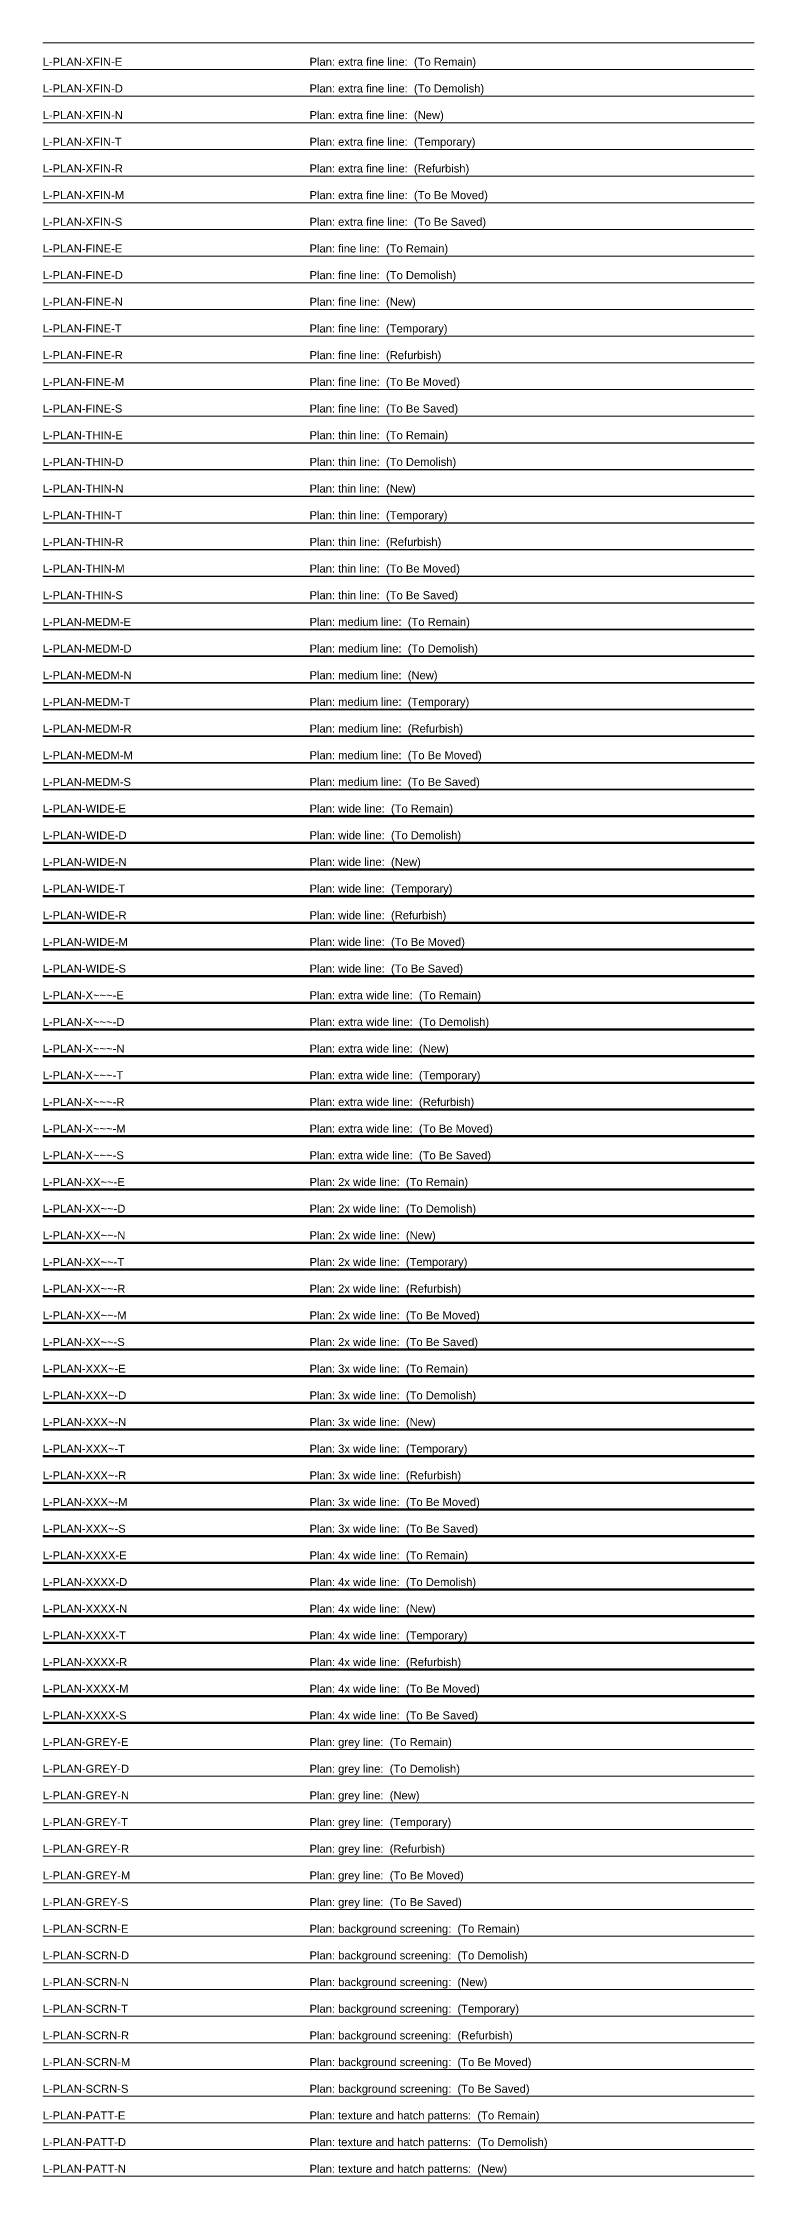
# Model space of a CAD drawing. Header units: millimetres. Extents: x 0 to 200, y -4838 to 3.
# Drawn here: x 0 to 200, y -4230 to -3630 of the extents above; entities that cross this region are included whole.
import ezdxf

# ---------------------------------------------------------------- set-up
doc = ezdxf.new("R2010")
doc.units = ezdxf.units.MM
for name, color, linetype, lineweight in [('L-PLAN-FINE-D', 11, 'Continuous', 18), ('L-PLAN-FINE-E', 201, 'Continuous', 18), ('L-PLAN-FINE-M', 51, 'Continuous', 18), ('L-PLAN-FINE-N', 171, 'Continuous', 18), ('L-PLAN-FINE-R', 131, 'Continuous', 18), ('L-PLAN-FINE-S', 101, 'Continuous', 18), ('L-PLAN-FINE-T', 31, 'Continuous', 18), ('L-PLAN-GREY-D', 8, 'Continuous', 13), ('L-PLAN-GREY-E', 8, 'Continuous', 13), ('L-PLAN-GREY-M', 8, 'Continuous', 13), ('L-PLAN-GREY-N', 8, 'Continuous', 13), ('L-PLAN-GREY-R', 8, 'Continuous', 13), ('L-PLAN-GREY-S', 8, 'Continuous', 13), ('L-PLAN-GREY-T', 8, 'Continuous', 13), ('L-PLAN-MEDM-D', 13, 'Continuous', 35), ('L-PLAN-MEDM-E', 203, 'Continuous', 35), ('L-PLAN-MEDM-M', 53, 'Continuous', 35), ('L-PLAN-MEDM-N', 173, 'Continuous', 35), ('L-PLAN-MEDM-R', 133, 'Continuous', 35), ('L-PLAN-MEDM-S', 103, 'Continuous', 35), ('L-PLAN-MEDM-T', 33, 'Continuous', 35), ('L-PLAN-PATT-D', 19, 'Continuous', 13), ('L-PLAN-PATT-E', 209, 'Continuous', 13), ('L-PLAN-PATT-N', 179, 'Continuous', 13), ('L-PLAN-SCRN-D', 9, 'Continuous', 13), ('L-PLAN-SCRN-E', 9, 'Continuous', 13), ('L-PLAN-SCRN-M', 9, 'Continuous', 13), ('L-PLAN-SCRN-N', 9, 'Continuous', 13), ('L-PLAN-SCRN-R', 9, 'Continuous', 13), ('L-PLAN-SCRN-S', 9, 'Continuous', 13), ('L-PLAN-SCRN-T', 9, 'Continuous', 13), ('L-PLAN-THIN-D', 12, 'Continuous', 25), ('L-PLAN-THIN-E', 202, 'Continuous', 25), ('L-PLAN-THIN-M', 52, 'Continuous', 25), ('L-PLAN-THIN-N', 172, 'Continuous', 25), ('L-PLAN-THIN-R', 132, 'Continuous', 25), ('L-PLAN-THIN-S', 102, 'Continuous', 25), ('L-PLAN-THIN-T', 32, 'Continuous', 25), ('L-PLAN-WIDE-D', 14, 'Continuous', 50), ('L-PLAN-WIDE-E', 204, 'Continuous', 50), ('L-PLAN-WIDE-M', 54, 'Continuous', 50), ('L-PLAN-WIDE-N', 174, 'Continuous', 50), ('L-PLAN-WIDE-R', 134, 'Continuous', 50), ('L-PLAN-WIDE-S', 104, 'Continuous', 50), ('L-PLAN-WIDE-T', 34, 'Continuous', 50), ('L-PLAN-XFIN-D', 10, 'Continuous', 13), ('L-PLAN-XFIN-E', 200, 'Continuous', 13), ('L-PLAN-XFIN-M', 50, 'Continuous', 13), ('L-PLAN-XFIN-N', 170, 'Continuous', 13), ('L-PLAN-XFIN-R', 130, 'Continuous', 13), ('L-PLAN-XFIN-S', 100, 'Continuous', 13), ('L-PLAN-XFIN-T', 30, 'Continuous', 13), ('L-PLAN-XXXX-D', 18, 'Continuous', 200), ('L-PLAN-XXXX-E', 208, 'Continuous', 200), ('L-PLAN-XXXX-M', 58, 'Continuous', 200), ('L-PLAN-XXXX-N', 178, 'Continuous', 200), ('L-PLAN-XXXX-R', 138, 'Continuous', 200), ('L-PLAN-XXXX-S', 108, 'Continuous', 200), ('L-PLAN-XXXX-T', 38, 'Continuous', 200), ('L-PLAN-XXX~-D', 17, 'Continuous', 140), ('L-PLAN-XXX~-E', 207, 'Continuous', 140), ('L-PLAN-XXX~-M', 57, 'Continuous', 140), ('L-PLAN-XXX~-N', 177, 'Continuous', 140), ('L-PLAN-XXX~-R', 137, 'Continuous', 140), ('L-PLAN-XXX~-S', 107, 'Continuous', 140), ('L-PLAN-XXX~-T', 37, 'Continuous', 140), ('L-PLAN-XX~~-D', 16, 'Continuous', 100), ('L-PLAN-XX~~-E', 206, 'Continuous', 100), ('L-PLAN-XX~~-M', 56, 'Continuous', 100), ('L-PLAN-XX~~-N', 176, 'Continuous', 100), ('L-PLAN-XX~~-R', 136, 'Continuous', 100), ('L-PLAN-XX~~-S', 106, 'Continuous', 100), ('L-PLAN-XX~~-T', 36, 'Continuous', 100), ('L-PLAN-X~~~-D', 15, 'Continuous', 70), ('L-PLAN-X~~~-E', 205, 'Continuous', 70), ('L-PLAN-X~~~-M', 55, 'Continuous', 70), ('L-PLAN-X~~~-N', 175, 'Continuous', 70), ('L-PLAN-X~~~-R', 135, 'Continuous', 70), ('L-PLAN-X~~~-S', 105, 'Continuous', 70), ('L-PLAN-X~~~-T', 35, 'Continuous', 70)]:
    doc.layers.add(name, color=color, linetype=linetype, lineweight=lineweight)
doc.layers.add('L-PLAN-NPLT-S', color=140, linetype='Continuous', lineweight=18, plot=False)
doc.layers.add('L-SECT-NPLT-S', color=140, linetype='Continuous', lineweight=18, plot=False)
doc.styles.get("Standard").update_dxf_attribs({"font": 'arial.ttf'})

# ---------------------------------------------------------------- blocks, each defined once
blk = doc.blocks.new('AecLayers_SingleLetter_Augmented_UpperPhasing_L_2D')
at = {"layer": 'L-PLAN-FINE-D'}
blk.add_line((0, -3697.5), (200, -3697.5), dxfattribs=at)
at = {"layer": 'L-PLAN-FINE-E'}
blk.add_line((0, -3690), (200, -3690), dxfattribs=at)
at = {"layer": 'L-PLAN-FINE-M'}
blk.add_line((0, -3727.5), (200, -3727.5), dxfattribs=at)
at = {"layer": 'L-PLAN-FINE-N'}
blk.add_line((0, -3705), (200, -3705), dxfattribs=at)
at = {"layer": 'L-PLAN-FINE-R'}
blk.add_line((0, -3720), (200, -3720), dxfattribs=at)
at = {"layer": 'L-PLAN-FINE-S'}
blk.add_line((0, -3735), (200, -3735), dxfattribs=at)
at = {"layer": 'L-PLAN-FINE-T'}
blk.add_line((0, -3712.5), (200, -3712.5), dxfattribs=at)
at = {"layer": 'L-PLAN-GREY-D'}
blk.add_line((0, -4117.5), (200, -4117.5), dxfattribs=at)
at = {"layer": 'L-PLAN-GREY-E'}
blk.add_line((0, -4110), (200, -4110), dxfattribs=at)
at = {"layer": 'L-PLAN-GREY-M'}
blk.add_line((0, -4147.5), (200, -4147.5), dxfattribs=at)
at = {"layer": 'L-PLAN-GREY-N'}
blk.add_line((0, -4125), (200, -4125), dxfattribs=at)
at = {"layer": 'L-PLAN-GREY-R'}
blk.add_line((0, -4140), (200, -4140), dxfattribs=at)
at = {"layer": 'L-PLAN-GREY-S'}
blk.add_line((0, -4155), (200, -4155), dxfattribs=at)
at = {"layer": 'L-PLAN-GREY-T'}
blk.add_line((0, -4132.5), (200, -4132.5), dxfattribs=at)
at = {"layer": 'L-PLAN-MEDM-D'}
blk.add_line((0, -3802.5), (200, -3802.5), dxfattribs=at)
at = {"layer": 'L-PLAN-MEDM-E'}
blk.add_line((0, -3795), (200, -3795), dxfattribs=at)
at = {"layer": 'L-PLAN-MEDM-M'}
blk.add_line((0, -3832.5), (200, -3832.5), dxfattribs=at)
at = {"layer": 'L-PLAN-MEDM-N'}
blk.add_line((0, -3810), (200, -3810), dxfattribs=at)
at = {"layer": 'L-PLAN-MEDM-R'}
blk.add_line((0, -3825), (200, -3825), dxfattribs=at)
at = {"layer": 'L-PLAN-MEDM-S'}
blk.add_line((0, -3840), (200, -3840), dxfattribs=at)
at = {"layer": 'L-PLAN-MEDM-T'}
blk.add_line((0, -3817.5), (200, -3817.5), dxfattribs=at)
at = {"layer": 'L-PLAN-PATT-D'}
blk.add_line((0, -4222.5), (200, -4222.5), dxfattribs=at)
at = {"layer": 'L-PLAN-PATT-E'}
blk.add_line((0, -4215), (200, -4215), dxfattribs=at)
at = {"layer": 'L-PLAN-PATT-N'}
blk.add_line((0, -4230), (200, -4230), dxfattribs=at)
at = {"layer": 'L-PLAN-SCRN-D'}
blk.add_line((0, -4170), (200, -4170), dxfattribs=at)
at = {"layer": 'L-PLAN-SCRN-E'}
blk.add_line((0, -4162.5), (200, -4162.5), dxfattribs=at)
at = {"layer": 'L-PLAN-SCRN-M'}
blk.add_line((0, -4200), (200, -4200), dxfattribs=at)
at = {"layer": 'L-PLAN-SCRN-N'}
blk.add_line((0, -4177.5), (200, -4177.5), dxfattribs=at)
at = {"layer": 'L-PLAN-SCRN-R'}
blk.add_line((0, -4192.5), (200, -4192.5), dxfattribs=at)
at = {"layer": 'L-PLAN-SCRN-S'}
blk.add_line((0, -4207.5), (200, -4207.5), dxfattribs=at)
at = {"layer": 'L-PLAN-SCRN-T'}
blk.add_line((0, -4185), (200, -4185), dxfattribs=at)
at = {"layer": 'L-PLAN-THIN-D'}
blk.add_line((0, -3750), (200, -3750), dxfattribs=at)
at = {"layer": 'L-PLAN-THIN-E'}
blk.add_line((0, -3742.5), (200, -3742.5), dxfattribs=at)
at = {"layer": 'L-PLAN-THIN-M'}
blk.add_line((0, -3780), (200, -3780), dxfattribs=at)
at = {"layer": 'L-PLAN-THIN-N'}
blk.add_line((0, -3757.5), (200, -3757.5), dxfattribs=at)
at = {"layer": 'L-PLAN-THIN-R'}
blk.add_line((0, -3772.5), (200, -3772.5), dxfattribs=at)
at = {"layer": 'L-PLAN-THIN-S'}
blk.add_line((0, -3787.5), (200, -3787.5), dxfattribs=at)
at = {"layer": 'L-PLAN-THIN-T'}
blk.add_line((0, -3765), (200, -3765), dxfattribs=at)
at = {"layer": 'L-PLAN-WIDE-D'}
blk.add_line((0, -3855), (200, -3855), dxfattribs=at)
at = {"layer": 'L-PLAN-WIDE-E'}
blk.add_line((0, -3847.5), (200, -3847.5), dxfattribs=at)
at = {"layer": 'L-PLAN-WIDE-M'}
blk.add_line((0, -3885), (200, -3885), dxfattribs=at)
at = {"layer": 'L-PLAN-WIDE-N'}
blk.add_line((0, -3862.5), (200, -3862.5), dxfattribs=at)
at = {"layer": 'L-PLAN-WIDE-R'}
blk.add_line((0, -3877.5), (200, -3877.5), dxfattribs=at)
at = {"layer": 'L-PLAN-WIDE-S'}
blk.add_line((0, -3892.5), (200, -3892.5), dxfattribs=at)
at = {"layer": 'L-PLAN-WIDE-T'}
blk.add_line((0, -3870), (200, -3870), dxfattribs=at)
at = {"layer": 'L-PLAN-XFIN-D'}
blk.add_line((0, -3645), (200, -3645), dxfattribs=at)
at = {"layer": 'L-PLAN-XFIN-E'}
blk.add_line((0, -3637.5), (200, -3637.5), dxfattribs=at)
at = {"layer": 'L-PLAN-XFIN-M'}
blk.add_line((0, -3675), (200, -3675), dxfattribs=at)
at = {"layer": 'L-PLAN-XFIN-N'}
blk.add_line((0, -3652.5), (200, -3652.5), dxfattribs=at)
at = {"layer": 'L-PLAN-XFIN-R'}
blk.add_line((0, -3667.5), (200, -3667.5), dxfattribs=at)
at = {"layer": 'L-PLAN-XFIN-S'}
blk.add_line((0, -3682.5), (200, -3682.5), dxfattribs=at)
at = {"layer": 'L-PLAN-XFIN-T'}
blk.add_line((0, -3660), (200, -3660), dxfattribs=at)
at = {"layer": 'L-PLAN-XXXX-D'}
blk.add_line((0, -4065), (200, -4065), dxfattribs=at)
at = {"layer": 'L-PLAN-XXXX-E'}
blk.add_line((0, -4057.5), (200, -4057.5), dxfattribs=at)
at = {"layer": 'L-PLAN-XXXX-M'}
blk.add_line((0, -4095), (200, -4095), dxfattribs=at)
at = {"layer": 'L-PLAN-XXXX-N'}
blk.add_line((0, -4072.5), (200, -4072.5), dxfattribs=at)
at = {"layer": 'L-PLAN-XXXX-R'}
blk.add_line((0, -4087.5), (200, -4087.5), dxfattribs=at)
at = {"layer": 'L-PLAN-XXXX-S'}
blk.add_line((0, -4102.5), (200, -4102.5), dxfattribs=at)
at = {"layer": 'L-PLAN-XXXX-T'}
blk.add_line((0, -4080), (200, -4080), dxfattribs=at)
at = {"layer": 'L-PLAN-XXX~-D'}
blk.add_line((0, -4012.5), (200, -4012.5), dxfattribs=at)
at = {"layer": 'L-PLAN-XXX~-E'}
blk.add_line((0, -4005), (200, -4005), dxfattribs=at)
at = {"layer": 'L-PLAN-XXX~-M'}
blk.add_line((0, -4042.5), (200, -4042.5), dxfattribs=at)
at = {"layer": 'L-PLAN-XXX~-N'}
blk.add_line((0, -4020), (200, -4020), dxfattribs=at)
at = {"layer": 'L-PLAN-XXX~-R'}
blk.add_line((0, -4035), (200, -4035), dxfattribs=at)
at = {"layer": 'L-PLAN-XXX~-S'}
blk.add_line((0, -4050), (200, -4050), dxfattribs=at)
at = {"layer": 'L-PLAN-XXX~-T'}
blk.add_line((0, -4027.5), (200, -4027.5), dxfattribs=at)
at = {"layer": 'L-PLAN-XX~~-D'}
blk.add_line((0, -3960), (200, -3960), dxfattribs=at)
at = {"layer": 'L-PLAN-XX~~-E'}
blk.add_line((0, -3952.5), (200, -3952.5), dxfattribs=at)
at = {"layer": 'L-PLAN-XX~~-M'}
blk.add_line((0, -3990), (200, -3990), dxfattribs=at)
at = {"layer": 'L-PLAN-XX~~-N'}
blk.add_line((0, -3967.5), (200, -3967.5), dxfattribs=at)
at = {"layer": 'L-PLAN-XX~~-R'}
blk.add_line((0, -3982.5), (200, -3982.5), dxfattribs=at)
at = {"layer": 'L-PLAN-XX~~-S'}
blk.add_line((0, -3997.5), (200, -3997.5), dxfattribs=at)
at = {"layer": 'L-PLAN-XX~~-T'}
blk.add_line((0, -3975), (200, -3975), dxfattribs=at)
at = {"layer": 'L-PLAN-X~~~-D'}
blk.add_line((0, -3907.5), (200, -3907.5), dxfattribs=at)
at = {"layer": 'L-PLAN-X~~~-E'}
blk.add_line((0, -3900), (200, -3900), dxfattribs=at)
at = {"layer": 'L-PLAN-X~~~-M'}
blk.add_line((0, -3937.5), (200, -3937.5), dxfattribs=at)
at = {"layer": 'L-PLAN-X~~~-N'}
blk.add_line((0, -3915), (200, -3915), dxfattribs=at)
at = {"layer": 'L-PLAN-X~~~-R'}
blk.add_line((0, -3930), (200, -3930), dxfattribs=at)
at = {"layer": 'L-PLAN-X~~~-S'}
blk.add_line((0, -3945), (200, -3945), dxfattribs=at)
at = {"layer": 'L-PLAN-X~~~-T'}
blk.add_line((0, -3922.5), (200, -3922.5), dxfattribs=at)
at = {"layer": 'L-SECT-NPLT-S'}
blk.add_line((0, -3630), (200, -3630), dxfattribs=at)
at = {"layer": 'L-PLAN-FINE-D'}
for s, p in [('L-PLAN-FINE-D', (0, -3696.5)), ('Plan: fine line:  (To Demolish)', (75, -3696.5))]:
    blk.add_text(s, height=2.25, dxfattribs=at).set_placement(p)
at = {"layer": 'L-PLAN-FINE-E'}
for s, p in [('L-PLAN-FINE-E', (0, -3689)), ('Plan: fine line:  (To Remain)', (75, -3689))]:
    blk.add_text(s, height=2.25, dxfattribs=at).set_placement(p)
at = {"layer": 'L-PLAN-FINE-M'}
for s, p in [('L-PLAN-FINE-M', (0, -3726.5)), ('Plan: fine line:  (To Be Moved)', (75, -3726.5))]:
    blk.add_text(s, height=2.25, dxfattribs=at).set_placement(p)
at = {"layer": 'L-PLAN-FINE-N'}
for s, p in [('L-PLAN-FINE-N', (0, -3704)), ('Plan: fine line:  (New)', (75, -3704))]:
    blk.add_text(s, height=2.25, dxfattribs=at).set_placement(p)
at = {"layer": 'L-PLAN-FINE-R'}
for s, p in [('L-PLAN-FINE-R', (0, -3719)), ('Plan: fine line:  (Refurbish)', (75, -3719))]:
    blk.add_text(s, height=2.25, dxfattribs=at).set_placement(p)
at = {"layer": 'L-PLAN-FINE-S'}
for s, p in [('L-PLAN-FINE-S', (0, -3734)), ('Plan: fine line:  (To Be Saved)', (75, -3734))]:
    blk.add_text(s, height=2.25, dxfattribs=at).set_placement(p)
at = {"layer": 'L-PLAN-FINE-T'}
for s, p in [('L-PLAN-FINE-T', (0, -3711.5)), ('Plan: fine line:  (Temporary)', (75, -3711.5))]:
    blk.add_text(s, height=2.25, dxfattribs=at).set_placement(p)
at = {"layer": 'L-PLAN-GREY-D'}
for s, p in [('L-PLAN-GREY-D', (0, -4116.5)), ('Plan: grey line:  (To Demolish)', (75, -4116.5))]:
    blk.add_text(s, height=2.25, dxfattribs=at).set_placement(p)
at = {"layer": 'L-PLAN-GREY-E'}
for s, p in [('L-PLAN-GREY-E', (0, -4109)), ('Plan: grey line:  (To Remain)', (75, -4109))]:
    blk.add_text(s, height=2.25, dxfattribs=at).set_placement(p)
at = {"layer": 'L-PLAN-GREY-M'}
for s, p in [('L-PLAN-GREY-M', (0, -4146.5)), ('Plan: grey line:  (To Be Moved)', (75, -4146.5))]:
    blk.add_text(s, height=2.25, dxfattribs=at).set_placement(p)
at = {"layer": 'L-PLAN-GREY-N'}
for s, p in [('L-PLAN-GREY-N', (0, -4124)), ('Plan: grey line:  (New)', (75, -4124))]:
    blk.add_text(s, height=2.25, dxfattribs=at).set_placement(p)
at = {"layer": 'L-PLAN-GREY-R'}
for s, p in [('L-PLAN-GREY-R', (0, -4139)), ('Plan: grey line:  (Refurbish)', (75, -4139))]:
    blk.add_text(s, height=2.25, dxfattribs=at).set_placement(p)
at = {"layer": 'L-PLAN-GREY-S'}
for s, p in [('L-PLAN-GREY-S', (0, -4154)), ('Plan: grey line:  (To Be Saved)', (75, -4154))]:
    blk.add_text(s, height=2.25, dxfattribs=at).set_placement(p)
at = {"layer": 'L-PLAN-GREY-T'}
for s, p in [('L-PLAN-GREY-T', (0, -4131.5)), ('Plan: grey line:  (Temporary)', (75, -4131.5))]:
    blk.add_text(s, height=2.25, dxfattribs=at).set_placement(p)
at = {"layer": 'L-PLAN-MEDM-D'}
for s, p in [('L-PLAN-MEDM-D', (0, -3801.5)), ('Plan: medium line:  (To Demolish)', (75, -3801.5))]:
    blk.add_text(s, height=2.25, dxfattribs=at).set_placement(p)
at = {"layer": 'L-PLAN-MEDM-E'}
for s, p in [('L-PLAN-MEDM-E', (0, -3794)), ('Plan: medium line:  (To Remain)', (75, -3794))]:
    blk.add_text(s, height=2.25, dxfattribs=at).set_placement(p)
at = {"layer": 'L-PLAN-MEDM-M'}
for s, p in [('L-PLAN-MEDM-M', (0, -3831.5)), ('Plan: medium line:  (To Be Moved)', (75, -3831.5))]:
    blk.add_text(s, height=2.25, dxfattribs=at).set_placement(p)
at = {"layer": 'L-PLAN-MEDM-N'}
for s, p in [('L-PLAN-MEDM-N', (0, -3809)), ('Plan: medium line:  (New)', (75, -3809))]:
    blk.add_text(s, height=2.25, dxfattribs=at).set_placement(p)
at = {"layer": 'L-PLAN-MEDM-R'}
for s, p in [('L-PLAN-MEDM-R', (0, -3824)), ('Plan: medium line:  (Refurbish)', (75, -3824))]:
    blk.add_text(s, height=2.25, dxfattribs=at).set_placement(p)
at = {"layer": 'L-PLAN-MEDM-S'}
for s, p in [('L-PLAN-MEDM-S', (0, -3839)), ('Plan: medium line:  (To Be Saved)', (75, -3839))]:
    blk.add_text(s, height=2.25, dxfattribs=at).set_placement(p)
at = {"layer": 'L-PLAN-MEDM-T'}
for s, p in [('L-PLAN-MEDM-T', (0, -3816.5)), ('Plan: medium line:  (Temporary)', (75, -3816.5))]:
    blk.add_text(s, height=2.25, dxfattribs=at).set_placement(p)
at = {"layer": 'L-PLAN-PATT-D'}
for s, p in [('L-PLAN-PATT-D', (0, -4221.5)), ('Plan: texture and hatch patterns:  (To Demolish)', (75, -4221.5))]:
    blk.add_text(s, height=2.25, dxfattribs=at).set_placement(p)
at = {"layer": 'L-PLAN-PATT-E'}
for s, p in [('L-PLAN-PATT-E', (0, -4214)), ('Plan: texture and hatch patterns:  (To Remain)', (75, -4214))]:
    blk.add_text(s, height=2.25, dxfattribs=at).set_placement(p)
at = {"layer": 'L-PLAN-PATT-N'}
for s, p in [('L-PLAN-PATT-N', (0, -4229)), ('Plan: texture and hatch patterns:  (New)', (75, -4229))]:
    blk.add_text(s, height=2.25, dxfattribs=at).set_placement(p)
at = {"layer": 'L-PLAN-SCRN-D'}
for s, p in [('L-PLAN-SCRN-D', (0, -4169)), ('Plan: background screening:  (To Demolish)', (75, -4169))]:
    blk.add_text(s, height=2.25, dxfattribs=at).set_placement(p)
at = {"layer": 'L-PLAN-SCRN-E'}
for s, p in [('L-PLAN-SCRN-E', (0, -4161.5)), ('Plan: background screening:  (To Remain)', (75, -4161.5))]:
    blk.add_text(s, height=2.25, dxfattribs=at).set_placement(p)
at = {"layer": 'L-PLAN-SCRN-M'}
for s, p in [('L-PLAN-SCRN-M', (0, -4199)), ('Plan: background screening:  (To Be Moved)', (75, -4199))]:
    blk.add_text(s, height=2.25, dxfattribs=at).set_placement(p)
at = {"layer": 'L-PLAN-SCRN-N'}
for s, p in [('L-PLAN-SCRN-N', (0, -4176.5)), ('Plan: background screening:  (New)', (75, -4176.5))]:
    blk.add_text(s, height=2.25, dxfattribs=at).set_placement(p)
at = {"layer": 'L-PLAN-SCRN-R'}
for s, p in [('L-PLAN-SCRN-R', (0, -4191.5)), ('Plan: background screening:  (Refurbish)', (75, -4191.5))]:
    blk.add_text(s, height=2.25, dxfattribs=at).set_placement(p)
at = {"layer": 'L-PLAN-SCRN-S'}
for s, p in [('L-PLAN-SCRN-S', (0, -4206.5)), ('Plan: background screening:  (To Be Saved)', (75, -4206.5))]:
    blk.add_text(s, height=2.25, dxfattribs=at).set_placement(p)
at = {"layer": 'L-PLAN-SCRN-T'}
for s, p in [('L-PLAN-SCRN-T', (0, -4184)), ('Plan: background screening:  (Temporary)', (75, -4184))]:
    blk.add_text(s, height=2.25, dxfattribs=at).set_placement(p)
at = {"layer": 'L-PLAN-THIN-D'}
for s, p in [('L-PLAN-THIN-D', (0, -3749)), ('Plan: thin line:  (To Demolish)', (75, -3749))]:
    blk.add_text(s, height=2.25, dxfattribs=at).set_placement(p)
at = {"layer": 'L-PLAN-THIN-E'}
for s, p in [('L-PLAN-THIN-E', (0, -3741.5)), ('Plan: thin line:  (To Remain)', (75, -3741.5))]:
    blk.add_text(s, height=2.25, dxfattribs=at).set_placement(p)
at = {"layer": 'L-PLAN-THIN-M'}
for s, p in [('L-PLAN-THIN-M', (0, -3779)), ('Plan: thin line:  (To Be Moved)', (75, -3779))]:
    blk.add_text(s, height=2.25, dxfattribs=at).set_placement(p)
at = {"layer": 'L-PLAN-THIN-N'}
for s, p in [('L-PLAN-THIN-N', (0, -3756.5)), ('Plan: thin line:  (New)', (75, -3756.5))]:
    blk.add_text(s, height=2.25, dxfattribs=at).set_placement(p)
at = {"layer": 'L-PLAN-THIN-R'}
for s, p in [('L-PLAN-THIN-R', (0, -3771.5)), ('Plan: thin line:  (Refurbish)', (75, -3771.5))]:
    blk.add_text(s, height=2.25, dxfattribs=at).set_placement(p)
at = {"layer": 'L-PLAN-THIN-S'}
for s, p in [('L-PLAN-THIN-S', (0, -3786.5)), ('Plan: thin line:  (To Be Saved)', (75, -3786.5))]:
    blk.add_text(s, height=2.25, dxfattribs=at).set_placement(p)
at = {"layer": 'L-PLAN-THIN-T'}
for s, p in [('L-PLAN-THIN-T', (0, -3764)), ('Plan: thin line:  (Temporary)', (75, -3764))]:
    blk.add_text(s, height=2.25, dxfattribs=at).set_placement(p)
at = {"layer": 'L-PLAN-WIDE-D'}
for s, p in [('L-PLAN-WIDE-D', (0, -3854)), ('Plan: wide line:  (To Demolish)', (75, -3854))]:
    blk.add_text(s, height=2.25, dxfattribs=at).set_placement(p)
at = {"layer": 'L-PLAN-WIDE-E'}
for s, p in [('L-PLAN-WIDE-E', (0, -3846.5)), ('Plan: wide line:  (To Remain)', (75, -3846.5))]:
    blk.add_text(s, height=2.25, dxfattribs=at).set_placement(p)
at = {"layer": 'L-PLAN-WIDE-M'}
for s, p in [('L-PLAN-WIDE-M', (0, -3884)), ('Plan: wide line:  (To Be Moved)', (75, -3884))]:
    blk.add_text(s, height=2.25, dxfattribs=at).set_placement(p)
at = {"layer": 'L-PLAN-WIDE-N'}
for s, p in [('L-PLAN-WIDE-N', (0, -3861.5)), ('Plan: wide line:  (New)', (75, -3861.5))]:
    blk.add_text(s, height=2.25, dxfattribs=at).set_placement(p)
at = {"layer": 'L-PLAN-WIDE-R'}
for s, p in [('L-PLAN-WIDE-R', (0, -3876.5)), ('Plan: wide line:  (Refurbish)', (75, -3876.5))]:
    blk.add_text(s, height=2.25, dxfattribs=at).set_placement(p)
at = {"layer": 'L-PLAN-WIDE-S'}
for s, p in [('L-PLAN-WIDE-S', (0, -3891.5)), ('Plan: wide line:  (To Be Saved)', (75, -3891.5))]:
    blk.add_text(s, height=2.25, dxfattribs=at).set_placement(p)
at = {"layer": 'L-PLAN-WIDE-T'}
for s, p in [('L-PLAN-WIDE-T', (0, -3869)), ('Plan: wide line:  (Temporary)', (75, -3869))]:
    blk.add_text(s, height=2.25, dxfattribs=at).set_placement(p)
at = {"layer": 'L-PLAN-XFIN-D'}
for s, p in [('L-PLAN-XFIN-D', (0, -3644)), ('Plan: extra fine line:  (To Demolish)', (75, -3644))]:
    blk.add_text(s, height=2.25, dxfattribs=at).set_placement(p)
at = {"layer": 'L-PLAN-XFIN-E'}
for s, p in [('L-PLAN-XFIN-E', (0, -3636.5)), ('Plan: extra fine line:  (To Remain)', (75, -3636.5))]:
    blk.add_text(s, height=2.25, dxfattribs=at).set_placement(p)
at = {"layer": 'L-PLAN-XFIN-M'}
for s, p in [('L-PLAN-XFIN-M', (0, -3674)), ('Plan: extra fine line:  (To Be Moved)', (75, -3674))]:
    blk.add_text(s, height=2.25, dxfattribs=at).set_placement(p)
at = {"layer": 'L-PLAN-XFIN-N'}
for s, p in [('L-PLAN-XFIN-N', (0, -3651.5)), ('Plan: extra fine line:  (New)', (75, -3651.5))]:
    blk.add_text(s, height=2.25, dxfattribs=at).set_placement(p)
at = {"layer": 'L-PLAN-XFIN-R'}
for s, p in [('L-PLAN-XFIN-R', (0, -3666.5)), ('Plan: extra fine line:  (Refurbish)', (75, -3666.5))]:
    blk.add_text(s, height=2.25, dxfattribs=at).set_placement(p)
at = {"layer": 'L-PLAN-XFIN-S'}
for s, p in [('L-PLAN-XFIN-S', (0, -3681.5)), ('Plan: extra fine line:  (To Be Saved)', (75, -3681.5))]:
    blk.add_text(s, height=2.25, dxfattribs=at).set_placement(p)
at = {"layer": 'L-PLAN-XFIN-T'}
for s, p in [('L-PLAN-XFIN-T', (0, -3659)), ('Plan: extra fine line:  (Temporary)', (75, -3659))]:
    blk.add_text(s, height=2.25, dxfattribs=at).set_placement(p)
at = {"layer": 'L-PLAN-XXXX-D'}
for s, p in [('L-PLAN-XXXX-D', (0, -4064)), ('Plan: 4x wide line:  (To Demolish)', (75, -4064))]:
    blk.add_text(s, height=2.25, dxfattribs=at).set_placement(p)
at = {"layer": 'L-PLAN-XXXX-E'}
for s, p in [('L-PLAN-XXXX-E', (0, -4056.5)), ('Plan: 4x wide line:  (To Remain)', (75, -4056.5))]:
    blk.add_text(s, height=2.25, dxfattribs=at).set_placement(p)
at = {"layer": 'L-PLAN-XXXX-M'}
for s, p in [('L-PLAN-XXXX-M', (0, -4094)), ('Plan: 4x wide line:  (To Be Moved)', (75, -4094))]:
    blk.add_text(s, height=2.25, dxfattribs=at).set_placement(p)
at = {"layer": 'L-PLAN-XXXX-N'}
for s, p in [('L-PLAN-XXXX-N', (0, -4071.5)), ('Plan: 4x wide line:  (New)', (75, -4071.5))]:
    blk.add_text(s, height=2.25, dxfattribs=at).set_placement(p)
at = {"layer": 'L-PLAN-XXXX-R'}
for s, p in [('L-PLAN-XXXX-R', (0, -4086.5)), ('Plan: 4x wide line:  (Refurbish)', (75, -4086.5))]:
    blk.add_text(s, height=2.25, dxfattribs=at).set_placement(p)
at = {"layer": 'L-PLAN-XXXX-S'}
for s, p in [('L-PLAN-XXXX-S', (0, -4101.5)), ('Plan: 4x wide line:  (To Be Saved)', (75, -4101.5))]:
    blk.add_text(s, height=2.25, dxfattribs=at).set_placement(p)
at = {"layer": 'L-PLAN-XXXX-T'}
for s, p in [('L-PLAN-XXXX-T', (0, -4079)), ('Plan: 4x wide line:  (Temporary)', (75, -4079))]:
    blk.add_text(s, height=2.25, dxfattribs=at).set_placement(p)
at = {"layer": 'L-PLAN-XXX~-D'}
for s, p in [('L-PLAN-XXX~-D', (0, -4011.5)), ('Plan: 3x wide line:  (To Demolish)', (75, -4011.5))]:
    blk.add_text(s, height=2.25, dxfattribs=at).set_placement(p)
at = {"layer": 'L-PLAN-XXX~-E'}
for s, p in [('L-PLAN-XXX~-E', (0, -4004)), ('Plan: 3x wide line:  (To Remain)', (75, -4004))]:
    blk.add_text(s, height=2.25, dxfattribs=at).set_placement(p)
at = {"layer": 'L-PLAN-XXX~-M'}
for s, p in [('L-PLAN-XXX~-M', (0, -4041.5)), ('Plan: 3x wide line:  (To Be Moved)', (75, -4041.5))]:
    blk.add_text(s, height=2.25, dxfattribs=at).set_placement(p)
at = {"layer": 'L-PLAN-XXX~-N'}
for s, p in [('L-PLAN-XXX~-N', (0, -4019)), ('Plan: 3x wide line:  (New)', (75, -4019))]:
    blk.add_text(s, height=2.25, dxfattribs=at).set_placement(p)
at = {"layer": 'L-PLAN-XXX~-R'}
for s, p in [('L-PLAN-XXX~-R', (0, -4034)), ('Plan: 3x wide line:  (Refurbish)', (75, -4034))]:
    blk.add_text(s, height=2.25, dxfattribs=at).set_placement(p)
at = {"layer": 'L-PLAN-XXX~-S'}
for s, p in [('L-PLAN-XXX~-S', (0, -4049)), ('Plan: 3x wide line:  (To Be Saved)', (75, -4049))]:
    blk.add_text(s, height=2.25, dxfattribs=at).set_placement(p)
at = {"layer": 'L-PLAN-XXX~-T'}
for s, p in [('L-PLAN-XXX~-T', (0, -4026.5)), ('Plan: 3x wide line:  (Temporary)', (75, -4026.5))]:
    blk.add_text(s, height=2.25, dxfattribs=at).set_placement(p)
at = {"layer": 'L-PLAN-XX~~-D'}
for s, p in [('L-PLAN-XX~~-D', (0, -3959)), ('Plan: 2x wide line:  (To Demolish)', (75, -3959))]:
    blk.add_text(s, height=2.25, dxfattribs=at).set_placement(p)
at = {"layer": 'L-PLAN-XX~~-E'}
for s, p in [('L-PLAN-XX~~-E', (0, -3951.5)), ('Plan: 2x wide line:  (To Remain)', (75, -3951.5))]:
    blk.add_text(s, height=2.25, dxfattribs=at).set_placement(p)
at = {"layer": 'L-PLAN-XX~~-M'}
for s, p in [('L-PLAN-XX~~-M', (0, -3989)), ('Plan: 2x wide line:  (To Be Moved)', (75, -3989))]:
    blk.add_text(s, height=2.25, dxfattribs=at).set_placement(p)
at = {"layer": 'L-PLAN-XX~~-N'}
for s, p in [('L-PLAN-XX~~-N', (0, -3966.5)), ('Plan: 2x wide line:  (New)', (75, -3966.5))]:
    blk.add_text(s, height=2.25, dxfattribs=at).set_placement(p)
at = {"layer": 'L-PLAN-XX~~-R'}
for s, p in [('L-PLAN-XX~~-R', (0, -3981.5)), ('Plan: 2x wide line:  (Refurbish)', (75, -3981.5))]:
    blk.add_text(s, height=2.25, dxfattribs=at).set_placement(p)
at = {"layer": 'L-PLAN-XX~~-S'}
for s, p in [('L-PLAN-XX~~-S', (0, -3996.5)), ('Plan: 2x wide line:  (To Be Saved)', (75, -3996.5))]:
    blk.add_text(s, height=2.25, dxfattribs=at).set_placement(p)
at = {"layer": 'L-PLAN-XX~~-T'}
for s, p in [('L-PLAN-XX~~-T', (0, -3974)), ('Plan: 2x wide line:  (Temporary)', (75, -3974))]:
    blk.add_text(s, height=2.25, dxfattribs=at).set_placement(p)
at = {"layer": 'L-PLAN-X~~~-D'}
for s, p in [('L-PLAN-X~~~-D', (0, -3906.5)), ('Plan: extra wide line:  (To Demolish)', (75, -3906.5))]:
    blk.add_text(s, height=2.25, dxfattribs=at).set_placement(p)
at = {"layer": 'L-PLAN-X~~~-E'}
for s, p in [('L-PLAN-X~~~-E', (0, -3899)), ('Plan: extra wide line:  (To Remain)', (75, -3899))]:
    blk.add_text(s, height=2.25, dxfattribs=at).set_placement(p)
at = {"layer": 'L-PLAN-X~~~-M'}
for s, p in [('L-PLAN-X~~~-M', (0, -3936.5)), ('Plan: extra wide line:  (To Be Moved)', (75, -3936.5))]:
    blk.add_text(s, height=2.25, dxfattribs=at).set_placement(p)
at = {"layer": 'L-PLAN-X~~~-N'}
for s, p in [('L-PLAN-X~~~-N', (0, -3914)), ('Plan: extra wide line:  (New)', (75, -3914))]:
    blk.add_text(s, height=2.25, dxfattribs=at).set_placement(p)
at = {"layer": 'L-PLAN-X~~~-R'}
for s, p in [('L-PLAN-X~~~-R', (0, -3929)), ('Plan: extra wide line:  (Refurbish)', (75, -3929))]:
    blk.add_text(s, height=2.25, dxfattribs=at).set_placement(p)
at = {"layer": 'L-PLAN-X~~~-S'}
for s, p in [('L-PLAN-X~~~-S', (0, -3944)), ('Plan: extra wide line:  (To Be Saved)', (75, -3944))]:
    blk.add_text(s, height=2.25, dxfattribs=at).set_placement(p)
at = {"layer": 'L-PLAN-X~~~-T'}
for s, p in [('L-PLAN-X~~~-T', (0, -3921.5)), ('Plan: extra wide line:  (Temporary)', (75, -3921.5))]:
    blk.add_text(s, height=2.25, dxfattribs=at).set_placement(p)

msp = doc.modelspace()

# ---------------------------------------------------------------- block references
at = {"layer": 'L-PLAN-NPLT-S'}
msp.add_blockref('AecLayers_SingleLetter_Augmented_UpperPhasing_L_2D', (0, 0), dxfattribs=at)

doc.saveas('drawing.dxf')
